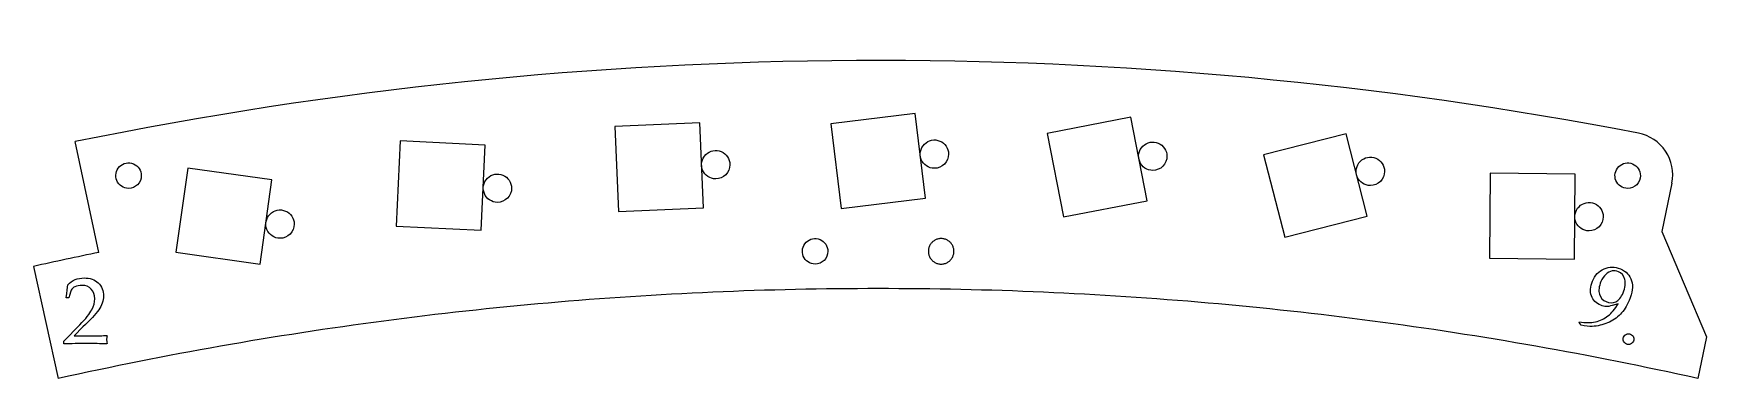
# Model space of a CAD drawing. Header units: millimetres. Extents: x 0 to 573, y 3 to 576.
# Drawn here: x 228.6 to 346.7, y 548.9 to 573.2 of the extents above; entities that cross this region are included whole.
import ezdxf

# ---------------------------------------------------------------- set-up
doc = ezdxf.new("R2010")
doc.units = ezdxf.units.MM
doc.layers.get('0').update_dxf_attribs({"linetype": 'CONTINUOUS'})
doc.layers.add('labels', color=7, linetype='CONTINUOUS')

msp = doc.modelspace()

# ---------------------------------------------------------------- linework, layer by layer
at = {"color": 7}
for points in [[(269.905349, 560.672752), (275.899998, 560.926099), (275.646651, 566.920748), (269.652002, 566.667401)], [(285.609887, 560.886697), (291.566053, 561.610637), (290.842113, 567.566803), (284.885947, 566.842863)], [(301.304773, 560.278613), (307.194136, 561.425523), (306.047227, 567.314886), (300.157864, 566.167976)], [(254.238011, 559.6414), (260.23135, 559.358761), (260.513989, 565.3521), (254.52065, 565.634739)], [(316.919508, 558.843047), (322.729702, 560.340258), (321.232492, 566.150452), (315.422298, 564.653242)], [(238.684115, 557.788198), (244.624551, 556.944865), (245.467885, 562.885301), (239.527449, 563.728635)], [(276.772433, 562.965647)], [(292.196777, 563.709376)], [(307.602242, 563.561356)], [(331.345785, 557.367272), (337.345478, 557.306535), (337.406215, 563.306228), (331.406522, 563.366964)], [(235.34974, 562.288749)], [(322.949463, 562.49489)], [(341.10226, 562.288749)], [(261.371559, 561.308324)], [(246.036291, 558.774527)], [(338.375795, 559.296259)], [(283.781394, 556.95603)]]:
    msp.add_lwpolyline(points, close=True, dxfattribs=at)
for points in [[(233.257632, 557.775701), (231.5937, 565.587639)], [(344.220409, 562.672845), (343.513979, 559.247981)], [(343.513979, 559.247981), (346.66348, 551.826506), (346.057583, 548.889038)], [(228.642001, 556.79314), (230.395545, 548.889289)]]:
    msp.add_lwpolyline(points, dxfattribs=at)
for points in [[(341.866876, 566.181668), (305.42561, 573.214278), (267.9571, 573.012477), (231.5937, 565.58775)], [(291.272898, 564.326693), (291.118117, 564.700367), (291.203672, 565.130485), (291.48967, 565.416483)], [(291.48967, 565.416483), (291.775668, 565.702481), (292.205786, 565.788037), (292.579461, 565.633256)], [(292.579461, 565.633256), (292.953135, 565.478475), (293.196777, 565.113839), (293.196777, 564.709376)], [(306.895135, 565.268463), (307.181133, 565.554461), (307.611251, 565.640017), (307.984926, 565.485236)], [(307.984926, 565.485236), (308.3586, 565.330455), (308.602242, 564.965819), (308.602242, 564.561356)], [(343.774432, 564.917448), (343.332528, 565.576294), (342.645848, 566.031422), (341.8669, 566.18175)], [(234.713344, 563.825145), (234.970742, 564.082544), (235.357848, 564.159544), (235.694155, 564.020241)], [(275.848553, 563.582964), (275.693772, 563.956638), (275.779328, 564.386756), (276.065326, 564.672754)], [(276.065326, 564.672754), (276.351324, 564.958752), (276.781442, 565.044308), (277.155116, 564.889527)], [(277.155116, 564.889527), (277.52879, 564.734746), (277.772433, 564.37011), (277.772433, 563.965647)], [(292.196777, 563.709376), (291.792315, 563.709376), (291.427679, 563.953019), (291.272898, 564.326693)], [(293.196777, 564.709376), (293.196777, 564.44416), (293.09142, 564.189806), (292.903884, 564.00227)], [(306.678363, 564.178673), (306.523582, 564.552347), (306.609137, 564.982465), (306.895135, 565.268463)], [(307.602242, 563.561356), (307.19778, 563.561356), (306.833144, 563.804999), (306.678363, 564.178673)], [(308.602242, 564.561356), (308.602242, 564.29614), (308.496885, 564.041786), (308.309349, 563.85425)], [(322.025584, 563.112207), (321.870803, 563.485881), (321.956358, 563.915999), (322.242356, 564.201997)], [(322.242356, 564.201997), (322.528354, 564.487995), (322.958472, 564.573551), (323.332147, 564.41877)], [(323.332147, 564.41877), (323.705821, 564.263989), (323.949463, 563.899352), (323.949463, 563.49489)], [(340.465864, 563.825145), (340.723262, 564.082544), (341.110368, 564.159544), (341.446675, 564.020241)], [(344.220409, 562.672845), (344.376881, 563.450582), (344.216336, 564.258602), (343.774432, 564.917448)], [(234.518249, 562.844334), (234.378946, 563.180641), (234.455946, 563.567747), (234.713344, 563.825145)], [(235.694155, 564.020241), (236.030462, 563.880938), (236.24974, 563.552765), (236.24974, 563.188749)], [(236.24974, 563.188749), (236.24974, 562.950054), (236.154919, 562.721136), (235.986136, 562.552353)], [(260.44768, 561.925641), (260.292899, 562.299315), (260.378455, 562.729433), (260.664453, 563.015431)], [(260.664453, 563.015431), (260.950451, 563.301429), (261.380569, 563.386985), (261.754243, 563.232204)], [(261.754243, 563.232204), (262.127917, 563.077423), (262.371559, 562.712786), (262.371559, 562.308324)], [(276.772433, 562.965647), (276.36797, 562.965647), (276.003334, 563.20929), (275.848553, 563.582964)], [(277.479539, 563.258541), (277.292003, 563.071004), (277.037649, 562.965647), (276.772433, 562.965647)], [(277.772433, 563.965647), (277.772433, 563.700431), (277.667076, 563.446077), (277.479539, 563.258541)], [(292.903884, 564.00227), (292.716348, 563.814733), (292.461994, 563.709376), (292.196777, 563.709376)], [(308.309349, 563.85425), (308.121812, 563.666713), (307.867459, 563.561356), (307.602242, 563.561356)], [(322.949463, 562.49489), (322.545001, 562.49489), (322.180365, 562.738532), (322.025584, 563.112207)], [(323.949463, 563.49489), (323.949463, 563.229673), (323.844106, 562.97532), (323.65657, 562.787783)], [(340.270768, 562.844334), (340.131465, 563.180641), (340.208466, 563.567747), (340.465864, 563.825145)], [(341.446675, 564.020241), (341.782982, 563.880938), (342.00226, 563.552765), (342.00226, 563.188749)], [(342.00226, 563.188749), (342.00226, 562.950054), (341.907439, 562.721136), (341.738656, 562.552353)], [(235.34974, 562.288749), (234.985724, 562.288749), (234.657551, 562.508027), (234.518249, 562.844334)], [(235.986136, 562.552353), (235.817353, 562.38357), (235.588435, 562.288749), (235.34974, 562.288749)], [(261.371559, 561.308324), (260.967097, 561.308324), (260.602461, 561.551966), (260.44768, 561.925641)], [(262.371559, 562.308324), (262.371559, 562.043108), (262.266203, 561.788754), (262.078666, 561.601217)], [(323.65657, 562.787783), (323.469033, 562.600247), (323.21468, 562.49489), (322.949463, 562.49489)], [(341.10226, 562.288749), (340.738244, 562.288749), (340.410071, 562.508027), (340.270768, 562.844334)], [(341.738656, 562.552353), (341.569873, 562.38357), (341.340955, 562.288749), (341.10226, 562.288749)], [(245.329184, 560.481634), (245.615182, 560.767632), (246.0453, 560.853188), (246.418975, 560.698407)], [(246.418975, 560.698407), (246.792649, 560.543626), (247.036291, 560.17899), (247.036291, 559.774527)], [(262.078666, 561.601217), (261.89113, 561.413681), (261.636776, 561.308324), (261.371559, 561.308324)], [(337.451916, 559.913575), (337.297135, 560.28725), (337.38269, 560.717368), (337.668688, 561.003366)], [(337.668688, 561.003366), (337.954686, 561.289364), (338.384804, 561.374919), (338.758478, 561.220138)], [(338.758478, 561.220138), (339.132153, 561.065357), (339.375795, 560.700721), (339.375795, 560.296259)], [(245.112412, 559.391844), (244.957631, 559.765518), (245.043186, 560.195636), (245.329184, 560.481634)], [(247.036291, 559.774527), (247.036291, 559.509311), (246.930934, 559.254957), (246.743398, 559.06742)], [(338.375795, 559.296259), (337.971333, 559.296259), (337.606697, 559.539901), (337.451916, 559.913575)], [(339.082902, 559.589152), (338.895365, 559.401616), (338.641012, 559.296259), (338.375795, 559.296259)], [(339.375795, 560.296259), (339.375795, 560.031042), (339.270438, 559.776688), (339.082902, 559.589152)], [(246.036291, 558.774527), (245.631829, 558.774527), (245.267193, 559.018169), (245.112412, 559.391844)], [(246.743398, 559.06742), (246.555862, 558.879884), (246.301508, 558.774527), (246.036291, 558.774527)], [(282.949903, 557.511615), (282.8106, 557.847922), (282.8876, 558.235028), (283.144998, 558.492426)], [(283.144998, 558.492426), (283.402396, 558.749824), (283.789502, 558.826824), (284.125809, 558.687521)], [(284.125809, 558.687521), (284.462116, 558.548219), (284.681394, 558.220046), (284.681394, 557.85603)], [(291.90541, 558.329819), (291.885954, 558.298395), (291.868435, 558.265771), (291.852987, 558.232194)], [(291.969433, 558.420261), (291.946262, 558.391467), (291.924867, 558.361243), (291.90541, 558.329819)], [(292.044085, 558.502151), (292.017551, 558.476422), (291.992604, 558.449056), (291.969433, 558.420261)], [(292.128235, 558.574245), (292.09874, 558.551972), (292.070619, 558.52788), (292.044085, 558.502151)], [(292.220606, 558.635453), (292.188598, 558.616973), (292.157729, 558.596519), (292.128235, 558.574245)], [(292.319799, 558.684845), (292.285762, 558.670438), (292.252614, 558.653933), (292.220606, 558.635453)], [(292.424309, 558.721673), (292.38876, 558.711558), (292.353835, 558.699251), (292.319799, 558.684845)], [(292.532553, 558.745379), (292.496031, 558.73971), (292.459858, 558.731788), (292.424309, 558.721673)], [(292.64289, 558.755603), (292.605948, 558.754465), (292.569076, 558.751048), (292.532553, 558.745379)], [(292.753647, 558.752191), (292.716845, 558.755601), (292.679833, 558.756741), (292.64289, 558.755603)], [(292.863146, 558.735193), (292.827041, 558.7431), (292.79045, 558.74878), (292.753647, 558.752191)], [(292.969725, 558.704869), (292.934866, 558.717153), (292.89925, 558.727286), (292.863146, 558.735193)], [(293.07177, 558.661677), (293.038685, 558.678151), (293.004584, 558.692585), (292.969725, 558.704869)], [(293.167734, 558.606272), (293.136925, 558.626687), (293.104856, 558.645202), (293.07177, 558.661677)], [(293.256162, 558.539494), (293.228095, 558.563541), (293.198544, 558.585857), (293.167734, 558.606272)], [(293.335714, 558.462356), (293.310814, 558.48967), (293.28423, 558.515448), (293.256162, 558.539494)], [(293.405183, 558.376026), (293.383829, 558.406193), (293.360614, 558.435042), (293.335714, 558.462356)], [(293.463517, 558.281814), (293.446031, 558.314376), (293.426538, 558.34586), (293.405183, 558.376026)], [(293.509831, 558.181147), (293.496479, 558.215611), (293.481002, 558.249252), (293.463517, 558.281814)], [(233.257632, 557.775701), (231.716306, 557.461254), (230.177705, 557.133591), (228.642, 556.79275)], [(283.781394, 556.95603), (283.417378, 556.95603), (283.089205, 557.175308), (282.949903, 557.511615)], [(284.41779, 557.219634), (284.249007, 557.050851), (284.020089, 556.95603), (283.781394, 556.95603)], [(284.681394, 557.85603), (284.681394, 557.617335), (284.586573, 557.388417), (284.41779, 557.219634)], [(291.772313, 557.911435), (291.770038, 557.874545), (291.770038, 557.837515), (291.772313, 557.800625)], [(291.78593, 558.021404), (291.779139, 557.985074), (291.774588, 557.948324), (291.772313, 557.911435)], [(291.772313, 557.800625), (291.774588, 557.763735), (291.779139, 557.726986), (291.78593, 557.690655)], [(291.812958, 558.128867), (291.801754, 558.093647), (291.792721, 558.057735), (291.78593, 558.021404)], [(291.78593, 557.690655), (291.792721, 557.654325), (291.801754, 557.618413), (291.812958, 557.583193)], [(291.852987, 558.232194), (291.837539, 558.198617), (291.824163, 558.164088), (291.812958, 558.128867)], [(291.812958, 557.583193), (291.824163, 557.547972), (291.837539, 557.513442), (291.852987, 557.479866)], [(291.852987, 557.479866), (291.868435, 557.446289), (291.885954, 557.413665), (291.90541, 557.382241)], [(291.90541, 557.382241), (291.924867, 557.350817), (291.946262, 557.320593), (291.969433, 557.291798)], [(291.969433, 557.291798), (291.992604, 557.263004), (292.017551, 557.235638), (292.044085, 557.209909)], [(292.044085, 557.209909), (292.070619, 557.18418), (292.09874, 557.160088), (292.128235, 557.137814)], [(292.128235, 557.137814), (292.157729, 557.115541), (292.188598, 557.095087), (292.220606, 557.076607)], [(292.220606, 557.076607), (292.252614, 557.058127), (292.285762, 557.041621), (292.319799, 557.027215)], [(293.07177, 557.050383), (293.104856, 557.066857), (293.136925, 557.085372), (293.167734, 557.105788)], [(293.167734, 557.105788), (293.198544, 557.126203), (293.228095, 557.148519), (293.256162, 557.172565)], [(293.256162, 557.172565), (293.28423, 557.196612), (293.310814, 557.22239), (293.335714, 557.249704)], [(293.335714, 557.249704), (293.360614, 557.277018), (293.383829, 557.305867), (293.405183, 557.336033)], [(293.405183, 557.336033), (293.426538, 557.3662), (293.446031, 557.397684), (293.463517, 557.430246)], [(293.463517, 557.430246), (293.481002, 557.462808), (293.496479, 557.496448), (293.509831, 557.530912)], [(293.543423, 558.075552), (293.534408, 558.111396), (293.523182, 558.146683), (293.509831, 558.181147)], [(293.509831, 557.530912), (293.523182, 557.565376), (293.534408, 557.600664), (293.543423, 557.636508)], [(293.563784, 557.966629), (293.559242, 558.003309), (293.552438, 558.039709), (293.543423, 558.075552)], [(293.543423, 557.636508), (293.552438, 557.672351), (293.559242, 557.708751), (293.563784, 557.74543)], [(293.570606, 557.85603), (293.570606, 557.89299), (293.568326, 557.92995), (293.563784, 557.966629)], [(293.563784, 557.74543), (293.568326, 557.78211), (293.570606, 557.81907), (293.570606, 557.85603)], [(292.319799, 557.027215), (292.353835, 557.012809), (292.38876, 557.000501), (292.424309, 556.990387)], [(292.424309, 556.990387), (292.459858, 556.980272), (292.496031, 556.97235), (292.532553, 556.966681)], [(292.532553, 556.966681), (292.569076, 556.961012), (292.605948, 556.957595), (292.64289, 556.956457)], [(292.64289, 556.956457), (292.679833, 556.955319), (292.716845, 556.956459), (292.753647, 556.959869)], [(292.753647, 556.959869), (292.79045, 556.963279), (292.827041, 556.968959), (292.863146, 556.976866)], [(292.863146, 556.976866), (292.89925, 556.984773), (292.934866, 556.994907), (292.969725, 557.007191)], [(292.969725, 557.007191), (293.004584, 557.019475), (293.038685, 557.033909), (293.07177, 557.050383)], [(276.571679, 554.972879), (268.806687, 554.633621), (261.056517, 553.955088), (253.350707, 552.939867)], [(299.881476, 554.972828), (292.116485, 555.31212), (284.336671, 555.312137), (276.571679, 554.972879)], [(323.102439, 552.939716), (315.396633, 553.954971), (307.646466, 554.633537), (299.881476, 554.972828)], [(253.350707, 552.939867), (245.644897, 551.924646), (237.983446, 550.572736), (230.395545, 548.889289)], [(346.057583, 548.889038), (338.46969, 550.572519), (330.808244, 551.924462), (323.102439, 552.939716)]]:
    msp.add_open_spline(points, degree=3, dxfattribs=at)
at = {"layer": 'labels', "color": 5}
for points in [[(339.214927, 555.726642)], [(337.8286, 552.643604)], [(230.79482, 551.331669)], [(341.310084, 552.012275)]]:
    msp.add_lwpolyline(points, close=True, dxfattribs=at)
for points in [[(231.14596, 554.585435), (230.94945, 554.585435)], [(340.418784, 554.153157), (340.010431, 554.038559)], [(230.79482, 551.33167), (230.79482, 551.512077), (231.90947, 552.671836)], [(232.12532, 552.526863), (231.50356, 551.888995), (232.67942, 551.888995)], [(337.828608, 552.643622), (337.670512, 552.832582), (337.695517, 552.891929)], [(233.80052, 551.930875), (233.83272, 551.901885)], [(233.83272, 551.350999), (233.80052, 551.331669)]]:
    msp.add_lwpolyline(points, dxfattribs=at)
for points in [[(231.58087, 555.864392), (231.767723, 555.941708), (231.979273, 555.980367), (232.21552, 555.980367)], [(232.21552, 555.980367), (232.632173, 555.980367), (232.96292, 555.862243), (233.20776, 555.625997)], [(338.614576, 555.74534), (338.795532, 556.174828), (339.069539, 556.468394), (339.436599, 556.626035)], [(339.557432, 556.232559), (339.416654, 556.103095), (339.302485, 555.934457), (339.214927, 555.726642)], [(339.436599, 556.626035), (339.804492, 556.785656), (340.187347, 556.781659), (340.585166, 556.614047)], [(339.996755, 556.470445), (339.845483, 556.443289), (339.699042, 556.363994), (339.557432, 556.232559)], [(340.444613, 556.421591), (340.300127, 556.482467), (340.150841, 556.498751), (339.996755, 556.470445)], [(340.89594, 555.874858), (340.824643, 556.142614), (340.6742, 556.324859), (340.444613, 556.421591)], [(340.585166, 556.614047), (340.994866, 556.441428), (341.257854, 556.163991), (341.374129, 555.781734)], [(230.94945, 554.585435), (231.01605, 555.004237), (231.05256, 555.307063), (231.05898, 555.493913)], [(231.05898, 555.493913), (231.22006, 555.663581), (231.394023, 555.787074), (231.58087, 555.864392)], [(231.3457, 555.184644), (231.300567, 555.11377), (231.233987, 554.914033), (231.14596, 554.585435)], [(231.57121, 555.361829), (231.46597, 555.314582), (231.3908, 555.25552), (231.3457, 555.184644)], [(232.06089, 555.458479), (231.880483, 555.458479), (231.717257, 555.426262), (231.57121, 555.361829)], [(232.7213, 555.197533), (232.555927, 555.371497), (232.33579, 555.458479), (232.06089, 555.458479)], [(232.97259, 554.501678), (232.97259, 554.791617), (232.888827, 555.023569), (232.7213, 555.197533)], [(233.20776, 555.625997), (233.454747, 555.391897), (233.57824, 555.083701), (233.57824, 554.701411)], [(233.57824, 554.701411), (233.57824, 554.370665), (233.46656, 554.046362), (233.2432, 553.728502)], [(338.540107, 554.713988), (338.427977, 555.017591), (338.4528, 555.361375), (338.614576, 555.74534)], [(339.20831, 554.05141), (338.877782, 554.190671), (338.655048, 554.41153), (338.540107, 554.713988)], [(339.214927, 555.726642), (339.069829, 555.382261), (339.034286, 555.084942), (339.108298, 554.834684)], [(339.108298, 554.834684), (339.182312, 554.584433), (339.339061, 554.408856), (339.578546, 554.307954)], [(340.258776, 554.304509), (340.470803, 554.403953), (340.645195, 554.615969), (340.781952, 554.940555)], [(340.781952, 554.940555), (340.93122, 555.294833), (340.969216, 555.606268), (340.89594, 555.874858)], [(341.374129, 555.781734), (341.493223, 555.400619), (341.436857, 554.93495), (341.205032, 554.384726)], [(231.90947, 552.671836), (232.33257, 553.109966), (232.614993, 553.465411), (232.75674, 553.73817)], [(233.2432, 553.728502), (233.021987, 553.410642), (232.64936, 553.010095), (232.12532, 552.526863)], [(232.75674, 553.73817), (232.90064, 554.013075), (232.97259, 554.267578), (232.97259, 554.501678)], [(339.57942, 553.96146), (339.464623, 553.965554), (339.34092, 553.995537), (339.20831, 554.05141)], [(339.578546, 554.307954), (339.820009, 554.206219), (340.046753, 554.20507), (340.258776, 554.304509)], [(340.010431, 554.038559), (339.837896, 553.98307), (339.694226, 553.95737), (339.57942, 553.96146)], [(339.709131, 553.298537), (339.972433, 553.497565), (340.208984, 553.782439), (340.418784, 554.153157)], [(341.205032, 554.384726), (341.040756, 553.994827), (340.834041, 553.672913), (340.584886, 553.418984)], [(337.695517, 552.891929), (338.113361, 552.816095), (338.487884, 552.814445), (338.819085, 552.886979)], [(338.606172, 552.564193), (338.373019, 552.552894), (338.113828, 552.579364), (337.8286, 552.643604)], [(339.687143, 552.8149), (339.335815, 552.666951), (338.975491, 552.583382), (338.606172, 552.564193)], [(338.819085, 552.886979), (339.15112, 552.961491), (339.447802, 553.098677), (339.709131, 553.298537)], [(340.584886, 553.418984), (340.337716, 553.16422), (340.038468, 552.962858), (339.687143, 552.8149)], [(232.38304, 551.354219), (231.837527, 551.354219), (231.30812, 551.346702), (230.79482, 551.331669)], [(233.80052, 551.331669), (233.37528, 551.346702), (232.902787, 551.354219), (232.38304, 551.354219)], [(232.67942, 551.888995), (233.177687, 551.888995), (233.551387, 551.902955), (233.80052, 551.930875)], [(233.83272, 551.901885), (233.813387, 551.779465), (233.80372, 551.692483), (233.80372, 551.640939)], [(233.80372, 551.640939), (233.80372, 551.600132), (233.813387, 551.503485), (233.83272, 551.350999)], [(340.813504, 551.522335), (340.775398, 551.619956), (340.776359, 551.716269), (340.816388, 551.811274)], [(341.017388, 551.317578), (340.920405, 551.35844), (340.852443, 551.426692), (340.813504, 551.522335)], [(340.816388, 551.811274), (340.857247, 551.908252), (340.925499, 551.976213), (341.021145, 552.015159)], [(341.303351, 551.315948), (341.207708, 551.277009), (341.112387, 551.277552), (341.017388, 551.317578)], [(341.021145, 552.015159), (341.116788, 552.054098), (341.213101, 552.053137), (341.310084, 552.012275)], [(341.508117, 551.519829), (341.468089, 551.424824), (341.399833, 551.356864), (341.303351, 551.315948)], [(341.310084, 552.012275), (341.405083, 551.972249), (341.472052, 551.904415), (341.510992, 551.808772)], [(341.510992, 551.808772), (341.549935, 551.71312), (341.548976, 551.616806), (341.508117, 551.519829)]]:
    msp.add_open_spline(points, degree=3, dxfattribs=at)

doc.saveas('drawing.dxf')
